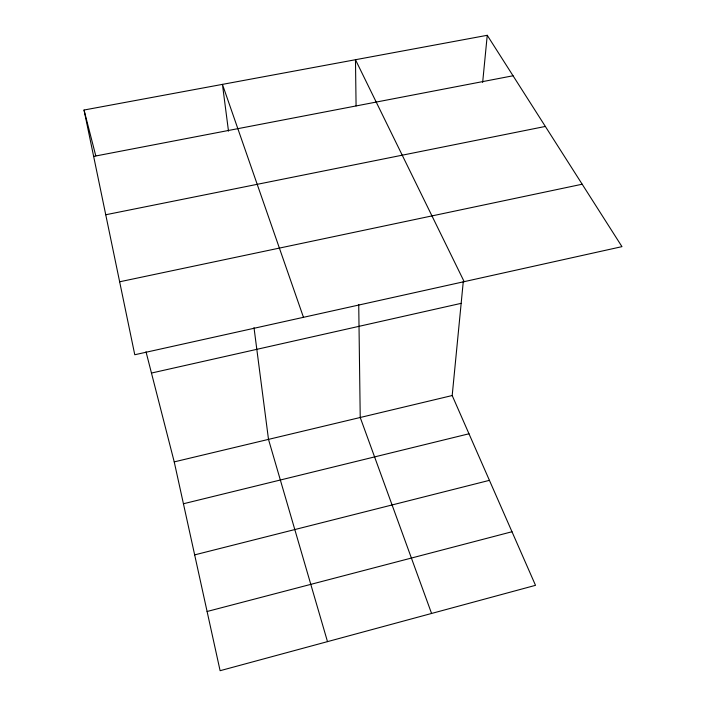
<?xml version="1.0" encoding="UTF-8"?>
<svg xmlns="http://www.w3.org/2000/svg" width="706" height="706" viewBox="0 0 706 706"><rect width="100%" height="100%" fill="white"/><g stroke="black" fill="none" stroke-linecap="round" stroke-linejoin="round"><path stroke-width="1.06" d="M146.01 351.773L174.232 461.883L220.104 670.7L535.51 585.327L452.193 395.536L463.286 281.5M482.657 82.408L487.246 35.3L84.032 110.03L134.775 354.747L621.968 246.641L487.246 35.3M207.096 611.493L511.991 531.742M194.662 554.881L489.426 480.345M183.436 503.757L468.978 433.784M174.232 461.883L452.193 395.536M151.463 373.05L461.168 303.342M119.649 281.791L582.176 184.222M105.75 214.756L545.341 126.436M93.651 156.388L513.041 75.771M464.169 281.659L355.471 59.719L356.08 105.918M431.578 613.461L360.228 417.484L358.727 304.454M303.474 317.321L222.434 84.376L228.497 131.131M327.496 641.63L268.501 439.379L254.001 327.646M84.032 110.03L95.787 155.858"/></g></svg>
